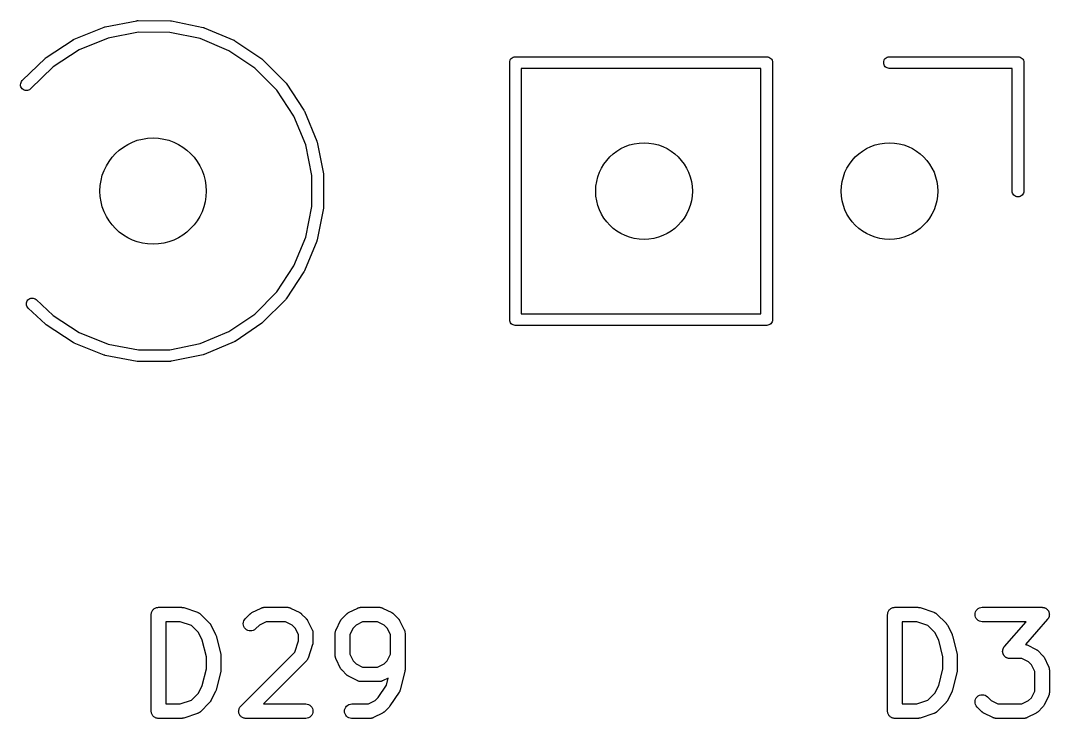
# Model space of a CAD drawing. Extents: x 47 to 146.1, y -90.2 to -39.3.
# Drawn here: x 95.15 to 105.8, y -77.85 to -70.63 of the extents above; entities that cross this region are included whole.
import ezdxf

# ---------------------------------------------------------------- set-up
doc = ezdxf.new("R2010")
doc.units = 0
doc.header["$MEASUREMENT"] = 0
doc.layers.add('BLACK', color=7, linetype='CONTINUOUS')

msp = doc.modelspace()

# ---------------------------------------------------------------- linework, layer by layer
at = {"layer": 'BLACK', "linetype": 'CONTINUOUS'}
for p, q in [((96.0202, -70.6908), (96.0254, -70.6893)), ((96.0254, -70.6893), (96.3535, -70.6267)), ((96.3535, -70.6267), (96.3543, -70.6265)), ((96.3543, -70.6265), (96.3597, -70.6261)), ((96.3597, -70.6261), (96.3652, -70.6256)), ((96.3652, -70.6256), (96.6992, -70.6279)), ((96.6992, -70.6279), (96.7, -70.6279)), ((96.7, -70.6279), (96.7054, -70.6286)), ((96.7054, -70.6286), (96.7108, -70.6291)), ((96.7108, -70.6291), (97.038, -70.6963)), ((95.7045, -70.8177), (96.0142, -70.6926)), ((96.0142, -70.6926), (96.0149, -70.6923)), ((96.0149, -70.6923), (96.0202, -70.6908)), ((96.3702, -70.7456), (96.0537, -70.806)), ((96.6925, -70.7479), (96.3702, -70.7456)), ((97.0081, -70.8126), (96.6925, -70.7479)), ((97.038, -70.6963), (97.0388, -70.6964)), ((97.0388, -70.6964), (97.044, -70.6981)), ((97.044, -70.6981), (97.0492, -70.6997)), ((97.0492, -70.6997), (97.3571, -70.8291)), ((95.4146, -71.0061), (95.6941, -70.8232)), ((95.6941, -70.8232), (95.6948, -70.8227)), ((95.6948, -70.8227), (95.6997, -70.8202)), ((95.6997, -70.8202), (95.7045, -70.8177)), ((96.0537, -70.806), (95.7549, -70.9268)), ((97.3052, -70.9375), (97.0081, -70.8126)), ((97.3571, -70.8291), (97.3579, -70.8295)), ((97.3579, -70.8295), (97.3627, -70.8321)), ((97.3627, -70.8321), (97.3674, -70.8347)), ((97.3674, -70.8347), (97.6444, -71.0215)), ((95.4104, -71.0095), (95.4146, -71.0061)), ((95.7549, -70.9268), (95.4853, -71.1033)), ((97.5724, -71.1177), (97.3052, -70.9375)), ((100.237, -71.0099), (100.247, -71.0043)), ((100.247, -71.0043), (100.258, -71.0009)), ((100.258, -71.0009), (100.267, -71)), ((100.267, -71), (100.27, -70.9997)), ((100.27, -70.9997), (100.273, -71)), ((100.273, -71), (102.867, -71)), ((102.867, -71), (102.87, -70.9997)), ((102.87, -70.9997), (102.873, -71)), ((102.873, -71), (102.873, -71)), ((102.873, -71), (102.882, -71.0009)), ((102.882, -71.0009), (102.893, -71.0043)), ((102.893, -71.0043), (102.903, -71.0099)), ((104.107, -71.0099), (104.117, -71.0043)), ((104.117, -71.0043), (104.128, -71.0009)), ((104.128, -71.0009), (104.137, -71)), ((104.137, -71), (105.467, -71)), ((105.467, -71), (105.47, -70.9997)), ((105.47, -70.9997), (105.473, -71)), ((105.473, -71), (105.473, -71)), ((105.473, -71), (105.482, -71.0009)), ((105.482, -71.0009), (105.493, -71.0043)), ((105.493, -71.0043), (105.503, -71.0099)), ((95.1669, -71.2471), (95.4055, -71.0134)), ((95.4853, -71.1033), (95.2508, -71.3329)), ((95.4055, -71.0134), (95.4061, -71.0128)), ((95.4061, -71.0128), (95.4104, -71.0095)), ((97.6444, -71.0215), (97.6451, -71.0219)), ((97.6451, -71.0219), (97.6492, -71.0254)), ((97.6492, -71.0254), (97.6534, -71.0289)), ((97.6534, -71.0289), (97.8888, -71.2659)), ((100.21, -71.06), (100.211, -71.0482)), ((100.21, -71.0629), (100.21, -71.06)), ((100.21, -73.717), (100.21, -71.0629)), ((100.211, -71.0482), (100.214, -71.0369)), ((100.214, -71.0369), (100.22, -71.0265)), ((100.22, -71.0265), (100.227, -71.0174)), ((100.227, -71.0174), (100.237, -71.0099)), ((102.903, -71.0099), (102.913, -71.0174)), ((102.913, -71.0174), (102.92, -71.0265)), ((102.92, -71.0265), (102.926, -71.0369)), ((102.926, -71.0369), (102.929, -71.0482)), ((102.929, -71.0482), (102.93, -71.06)), ((102.93, -71.06), (102.93, -71.0629)), ((102.93, -71.0629), (102.93, -73.7171)), ((104.08, -71.06), (104.081, -71.0482)), ((104.081, -71.0718), (104.08, -71.06)), ((104.081, -71.0482), (104.084, -71.0369)), ((104.084, -71.0831), (104.081, -71.0718)), ((104.084, -71.0369), (104.09, -71.0265)), ((104.09, -71.0935), (104.084, -71.0831)), ((104.09, -71.0265), (104.097, -71.0174)), ((104.097, -71.1026), (104.09, -71.0935)), ((104.097, -71.0174), (104.107, -71.0099)), ((104.107, -71.1101), (104.097, -71.1026)), ((104.117, -71.1157), (104.107, -71.1101)), ((104.128, -71.1191), (104.117, -71.1157)), ((105.503, -71.0099), (105.513, -71.0174)), ((105.513, -71.0174), (105.52, -71.0265)), ((105.52, -71.0265), (105.526, -71.0369)), ((105.526, -71.0369), (105.529, -71.0482)), ((105.529, -71.0482), (105.53, -71.06)), ((105.53, -71.06), (105.53, -71.0629)), ((105.53, -71.0629), (105.53, -72.3929)), ((97.7995, -71.3463), (97.5724, -71.1177)), ((100.33, -71.12), (100.33, -73.66)), ((102.81, -71.12), (100.33, -71.12)), ((102.81, -73.66), (102.81, -71.12)), ((104.137, -71.12), (104.128, -71.1191)), ((105.41, -71.12), (104.137, -71.12)), ((105.41, -72.3929), (105.41, -71.12)), ((95.1489, -71.2892), (95.1502, -71.2775)), ((95.1498, -71.3008), (95.1489, -71.2892)), ((95.1531, -71.3121), (95.1498, -71.3008)), ((95.1502, -71.2775), (95.1537, -71.2664)), ((95.1584, -71.3225), (95.1531, -71.3121)), ((95.1537, -71.2664), (95.1593, -71.2561)), ((95.1657, -71.3317), (95.1584, -71.3225)), ((95.1593, -71.2561), (95.1669, -71.2471)), ((97.8888, -71.2659), (97.8894, -71.2665)), ((97.8894, -71.2665), (97.8928, -71.2708)), ((97.8928, -71.2708), (97.8962, -71.275)), ((97.8962, -71.275), (98.081, -71.5532)), ((95.1746, -71.3393), (95.1657, -71.3317)), ((95.1848, -71.345), (95.1746, -71.3393)), ((95.196, -71.3486), (95.1848, -71.345)), ((95.2076, -71.35), (95.196, -71.3486)), ((95.2193, -71.3491), (95.2076, -71.35)), ((95.2305, -71.3459), (95.2193, -71.3491)), ((95.241, -71.3407), (95.2305, -71.3459)), ((95.2502, -71.3334), (95.241, -71.3407)), ((95.2508, -71.3329), (95.2502, -71.3334)), ((97.9778, -71.6147), (97.7995, -71.3463)), ((98.1007, -71.9126), (97.9778, -71.6147)), ((98.081, -71.5532), (98.0815, -71.5539)), ((98.0815, -71.5539), (98.084, -71.5587)), ((98.084, -71.5587), (98.0865, -71.5635)), ((98.0865, -71.5635), (98.2139, -71.8723)), ((98.1633, -72.2287), (98.1007, -71.9126)), ((98.2139, -71.8723), (98.2142, -71.8731)), ((98.2142, -71.8731), (98.2157, -71.8784)), ((98.2157, -71.8784), (98.2172, -71.8835)), ((98.2172, -71.8835), (98.2821, -72.2112)), ((98.1633, -72.551), (98.1633, -72.2287)), ((98.2821, -72.2112), (98.2823, -72.212)), ((98.2823, -72.212), (98.2828, -72.2174)), ((98.2828, -72.2174), (98.2833, -72.2228)), ((98.2833, -72.2228), (98.2833, -72.5569)), ((105.411, -72.4018), (105.41, -72.3929)), ((105.53, -72.3929), (105.529, -72.4018)), ((105.414, -72.4131), (105.411, -72.4018)), ((105.42, -72.4235), (105.414, -72.4131)), ((105.427, -72.4326), (105.42, -72.4235)), ((105.437, -72.4401), (105.427, -72.4326)), ((105.447, -72.4457), (105.437, -72.4401)), ((105.458, -72.4491), (105.447, -72.4457)), ((105.47, -72.4503), (105.458, -72.4491)), ((105.482, -72.4491), (105.47, -72.4503)), ((105.493, -72.4457), (105.482, -72.4491)), ((105.503, -72.4401), (105.493, -72.4457)), ((105.513, -72.4326), (105.503, -72.4401)), ((105.52, -72.4235), (105.513, -72.4326)), ((105.526, -72.4131), (105.52, -72.4235)), ((105.529, -72.4018), (105.526, -72.4131)), ((98.1007, -72.8671), (98.1633, -72.551)), ((98.2822, -72.5685), (98.2173, -72.8962)), ((98.2827, -72.5631), (98.2822, -72.5685)), ((98.2833, -72.5577), (98.2827, -72.5631)), ((98.2833, -72.5569), (98.2833, -72.5577)), ((97.978, -73.1651), (98.1007, -72.8671)), ((98.2139, -72.9074), (98.0867, -73.2162)), ((98.2155, -72.9022), (98.2139, -72.9074)), ((98.2172, -72.897), (98.2155, -72.9022)), ((98.2173, -72.8962), (98.2172, -72.897)), ((97.7997, -73.4335), (97.978, -73.1651)), ((98.0812, -73.2266), (97.8964, -73.5048)), ((98.0837, -73.2218), (98.0812, -73.2266)), ((98.0864, -73.217), (98.0837, -73.2218)), ((98.0867, -73.2162), (98.0864, -73.217)), ((97.5726, -73.6622), (97.7997, -73.4335)), ((95.2085, -73.5589), (95.2093, -73.5473)), ((95.2099, -73.5706), (95.2085, -73.5589)), ((95.2093, -73.5473), (95.2124, -73.536)), ((95.2124, -73.536), (95.2176, -73.5255)), ((95.2176, -73.5255), (95.2248, -73.5162)), ((95.2248, -73.5162), (95.2336, -73.5085)), ((95.2336, -73.5085), (95.2438, -73.5027)), ((95.2438, -73.5027), (95.2548, -73.4989)), ((95.2548, -73.4989), (95.2665, -73.4974)), ((95.2665, -73.4974), (95.2781, -73.4982)), ((95.2781, -73.4982), (95.2895, -73.5012)), ((95.2895, -73.5012), (95.3, -73.5063)), ((95.3, -73.5063), (95.3093, -73.5134)), ((95.3093, -73.5134), (95.4848, -73.6765)), ((97.889, -73.5139), (97.6536, -73.7509)), ((97.8924, -73.5096), (97.889, -73.5139)), ((97.8959, -73.5055), (97.8924, -73.5096)), ((97.8964, -73.5048), (97.8959, -73.5055)), ((95.2136, -73.5817), (95.2099, -73.5706)), ((95.2194, -73.5919), (95.2136, -73.5817)), ((95.227, -73.6007), (95.2194, -73.5919)), ((95.2276, -73.6013), (95.227, -73.6007)), ((95.4069, -73.7679), (95.2276, -73.6013)), ((97.3055, -73.8424), (97.5726, -73.6622)), ((100.33, -73.66), (102.81, -73.66)), ((95.4106, -73.7707), (95.4069, -73.7679)), ((95.4142, -73.7736), (95.4106, -73.7707)), ((95.4149, -73.7741), (95.4142, -73.7736)), ((95.6944, -73.957), (95.4149, -73.7741)), ((95.4848, -73.6765), (95.7551, -73.8533)), ((97.6446, -73.7584), (97.3677, -73.9452)), ((97.6488, -73.7549), (97.6446, -73.7584)), ((97.653, -73.7515), (97.6488, -73.7549)), ((97.6536, -73.7509), (97.653, -73.7515)), ((100.21, -73.72), (100.21, -73.717)), ((100.211, -73.7318), (100.21, -73.72)), ((100.214, -73.7431), (100.211, -73.7318)), ((100.22, -73.7535), (100.214, -73.7431)), ((100.227, -73.7626), (100.22, -73.7535)), ((100.237, -73.7701), (100.227, -73.7626)), ((100.247, -73.7757), (100.237, -73.7701)), ((100.258, -73.7791), (100.247, -73.7757)), ((102.893, -73.7757), (102.882, -73.7791)), ((102.903, -73.7701), (102.893, -73.7757)), ((102.913, -73.7626), (102.903, -73.7701)), ((102.92, -73.7535), (102.913, -73.7626)), ((102.926, -73.7431), (102.92, -73.7535)), ((102.929, -73.7318), (102.926, -73.7431)), ((102.93, -73.7229), (102.929, -73.7318)), ((102.93, -73.7171), (102.93, -73.72)), ((102.93, -73.72), (102.93, -73.7229)), ((95.7551, -73.8533), (96.0539, -73.974)), ((97.0084, -73.9673), (97.3055, -73.8424)), ((100.267, -73.78), (100.258, -73.7791)), ((100.27, -73.7803), (100.267, -73.78)), ((100.267, -73.78), (100.267, -73.78)), ((100.273, -73.78), (100.27, -73.7803)), ((102.867, -73.78), (100.273, -73.78)), ((102.87, -73.7803), (102.867, -73.78)), ((102.882, -73.7791), (102.87, -73.7803)), ((95.6992, -73.9595), (95.6944, -73.957)), ((95.704, -73.9621), (95.6992, -73.9595)), ((95.7047, -73.9624), (95.704, -73.9621)), ((96.0144, -74.0875), (95.7047, -73.9624)), ((96.0539, -73.974), (96.3705, -74.0344)), ((96.6927, -74.0321), (97.0084, -73.9673)), ((97.3574, -73.9507), (97.0495, -74.0802)), ((97.3622, -73.9482), (97.3574, -73.9507)), ((97.367, -73.9456), (97.3622, -73.9482)), ((97.3677, -73.9452), (97.367, -73.9456)), ((96.0197, -74.089), (96.0144, -74.0875)), ((96.0249, -74.0907), (96.0197, -74.089)), ((96.0257, -74.0908), (96.0249, -74.0907)), ((96.3538, -74.1534), (96.0257, -74.0908)), ((96.3705, -74.0344), (96.6927, -74.0321)), ((97.0383, -74.0837), (96.7111, -74.1509)), ((97.0435, -74.0821), (97.0383, -74.0837)), ((97.0487, -74.0805), (97.0435, -74.0821)), ((97.0495, -74.0802), (97.0487, -74.0805)), ((96.3592, -74.1539), (96.3538, -74.1534)), ((96.3646, -74.1544), (96.3592, -74.1539)), ((96.3655, -74.1544), (96.3646, -74.1544)), ((96.6995, -74.1521), (96.3655, -74.1544)), ((96.7049, -74.1515), (96.6995, -74.1521)), ((96.7103, -74.151), (96.7049, -74.1515)), ((96.7111, -74.1509), (96.7103, -74.151)), ((96.5015, -76.7643), (96.5022, -76.7573)), ((96.5022, -76.7573), (96.5023, -76.757)), ((96.5023, -76.757), (96.5024, -76.7568)), ((96.5024, -76.7568), (96.5045, -76.7501)), ((96.5045, -76.7501), (96.5066, -76.7433)), ((96.5066, -76.7433), (96.5067, -76.7431)), ((96.5067, -76.7431), (96.5068, -76.7428)), ((96.5068, -76.7428), (96.5102, -76.7366)), ((96.5102, -76.7366), (96.5135, -76.7304)), ((96.5135, -76.7304), (96.5137, -76.7302)), ((96.5137, -76.7302), (96.5138, -76.73)), ((96.5138, -76.73), (96.5184, -76.7246)), ((96.5184, -76.7246), (96.5229, -76.7192)), ((96.5229, -76.7192), (96.5231, -76.719)), ((96.5231, -76.719), (96.5232, -76.7188)), ((96.5232, -76.7188), (96.5287, -76.7144)), ((96.5287, -76.7144), (96.5342, -76.7099)), ((96.5342, -76.7099), (96.5344, -76.7098)), ((96.5344, -76.7098), (96.5346, -76.7096)), ((96.5346, -76.7096), (96.5409, -76.7064)), ((96.5409, -76.7064), (96.5471, -76.703)), ((96.5471, -76.703), (96.5474, -76.703)), ((96.5474, -76.703), (96.5476, -76.7028)), ((96.5476, -76.7028), (96.5544, -76.7008)), ((96.5544, -76.7008), (96.5611, -76.6988)), ((96.5611, -76.6988), (96.5614, -76.6988)), ((96.5614, -76.6988), (96.5617, -76.6987)), ((96.5617, -76.6987), (96.5687, -76.6981)), ((96.5687, -76.6981), (96.5757, -76.6974)), ((96.5757, -76.6974), (96.8138, -76.6974)), ((96.8138, -76.6974), (96.8149, -76.6974)), ((96.8149, -76.6974), (96.819, -76.6979)), ((96.819, -76.6979), (96.8233, -76.698)), ((96.8233, -76.698), (96.8263, -76.6987)), ((96.8263, -76.6987), (96.8294, -76.699)), ((96.8294, -76.699), (96.8334, -76.7003)), ((96.8334, -76.7003), (96.8375, -76.7012)), ((96.8375, -76.7012), (96.9804, -76.7488)), ((96.9804, -76.7488), (96.9814, -76.7492)), ((96.9814, -76.7492), (96.9834, -76.7501)), ((96.9834, -76.7501), (96.9855, -76.7508)), ((96.9855, -76.7508), (96.99, -76.7532)), ((96.99, -76.7532), (96.9947, -76.7553)), ((96.9947, -76.7553), (96.9964, -76.7566)), ((96.9964, -76.7566), (96.9984, -76.7577)), ((96.9984, -76.7577), (97.0024, -76.7609)), ((97.5324, -76.759), (97.5349, -76.7571)), ((97.5349, -76.7571), (97.5386, -76.7552)), ((97.5386, -76.7552), (97.5422, -76.7529)), ((97.5422, -76.7529), (97.6374, -76.7053)), ((97.6374, -76.7053), (97.6384, -76.7048)), ((97.6384, -76.7048), (97.6404, -76.7041)), ((97.6404, -76.7041), (97.6424, -76.703)), ((97.6424, -76.703), (97.6473, -76.7016)), ((97.6473, -76.7016), (97.6521, -76.6998)), ((97.6521, -76.6998), (97.6543, -76.6994)), ((97.6543, -76.6994), (97.6564, -76.6988)), ((97.6564, -76.6988), (97.6615, -76.6983)), ((97.6615, -76.6983), (97.6666, -76.6975)), ((97.6666, -76.6975), (97.6688, -76.6976)), ((97.6688, -76.6976), (97.671, -76.6974)), ((97.671, -76.6974), (97.909, -76.6974)), ((97.909, -76.6974), (97.9101, -76.6974)), ((97.9101, -76.6974), (97.9123, -76.6976)), ((97.9123, -76.6976), (97.9145, -76.6976)), ((97.9145, -76.6976), (97.9196, -76.6984)), ((97.9196, -76.6984), (97.9246, -76.699)), ((97.9246, -76.699), (97.9267, -76.6997)), ((97.9267, -76.6997), (97.9289, -76.7001)), ((97.9289, -76.7001), (97.9337, -76.7019)), ((97.9337, -76.7019), (97.9386, -76.7034)), ((97.9386, -76.7034), (97.9405, -76.7045)), ((97.9405, -76.7045), (97.9426, -76.7053)), ((97.9426, -76.7053), (98.0378, -76.7529)), ((98.0378, -76.7529), (98.0388, -76.7534)), ((98.0388, -76.7534), (98.0423, -76.7557)), ((98.0423, -76.7557), (98.046, -76.7577)), ((98.046, -76.7577), (98.0484, -76.7597)), ((98.5324, -76.759), (98.5349, -76.7571)), ((98.5349, -76.7571), (98.5386, -76.7552)), ((98.5386, -76.7552), (98.5422, -76.7529)), ((98.5422, -76.7529), (98.6374, -76.7053)), ((98.6374, -76.7053), (98.6384, -76.7048)), ((98.6384, -76.7048), (98.6404, -76.7041)), ((98.6404, -76.7041), (98.6424, -76.703)), ((98.6424, -76.703), (98.6473, -76.7016)), ((98.6473, -76.7016), (98.6521, -76.6998)), ((98.6521, -76.6998), (98.6543, -76.6994)), ((98.6543, -76.6994), (98.6564, -76.6988)), ((98.6564, -76.6988), (98.6615, -76.6983)), ((98.6615, -76.6983), (98.6666, -76.6975)), ((98.6666, -76.6975), (98.6688, -76.6976)), ((98.6688, -76.6976), (98.671, -76.6974)), ((98.671, -76.6974), (98.8614, -76.6974)), ((98.8614, -76.6974), (98.8625, -76.6974)), ((98.8625, -76.6974), (98.8647, -76.6976)), ((98.8647, -76.6976), (98.8669, -76.6976)), ((98.8669, -76.6976), (98.8719, -76.6984)), ((98.8719, -76.6984), (98.877, -76.699)), ((98.877, -76.699), (98.8791, -76.6997)), ((98.8791, -76.6997), (98.8813, -76.7001)), ((98.8813, -76.7001), (98.8861, -76.7019)), ((98.8861, -76.7019), (98.891, -76.7034)), ((98.891, -76.7034), (98.8929, -76.7045)), ((98.8929, -76.7045), (98.895, -76.7053)), ((98.895, -76.7053), (98.9902, -76.7529)), ((98.9902, -76.7529), (98.9911, -76.7534)), ((98.9911, -76.7534), (98.9947, -76.7557)), ((98.9947, -76.7557), (98.9984, -76.7577)), ((98.9984, -76.7577), (99.0008, -76.7597)), ((104.122, -76.7568), (104.124, -76.7501)), ((104.122, -76.757), (104.122, -76.7568)), ((104.122, -76.7573), (104.122, -76.757)), ((104.122, -76.7643), (104.122, -76.7573)), ((104.124, -76.7501), (104.127, -76.7433)), ((104.127, -76.7428), (104.13, -76.7366)), ((104.127, -76.7431), (104.127, -76.7428)), ((104.127, -76.7433), (104.127, -76.7431)), ((104.13, -76.7366), (104.134, -76.7304)), ((104.134, -76.73), (104.138, -76.7246)), ((104.134, -76.7302), (104.134, -76.73)), ((104.134, -76.7304), (104.134, -76.7302)), ((104.138, -76.7246), (104.143, -76.7192)), ((104.143, -76.7188), (104.149, -76.7144)), ((104.143, -76.719), (104.143, -76.7188)), ((104.143, -76.7192), (104.143, -76.719)), ((104.149, -76.7144), (104.154, -76.7099)), ((104.154, -76.7098), (104.155, -76.7096)), ((104.154, -76.7099), (104.154, -76.7098)), ((104.155, -76.7096), (104.161, -76.7064)), ((104.161, -76.7064), (104.167, -76.703)), ((104.167, -76.703), (104.168, -76.7028)), ((104.167, -76.703), (104.167, -76.703)), ((104.168, -76.7028), (104.174, -76.7008)), ((104.174, -76.7008), (104.181, -76.6988)), ((104.181, -76.6988), (104.182, -76.6987)), ((104.181, -76.6988), (104.181, -76.6988)), ((104.182, -76.6987), (104.189, -76.6981)), ((104.189, -76.6981), (104.196, -76.6974)), ((104.196, -76.6974), (104.434, -76.6974)), ((104.434, -76.6974), (104.435, -76.6974)), ((104.435, -76.6974), (104.439, -76.6979)), ((104.439, -76.6979), (104.443, -76.698)), ((104.443, -76.698), (104.446, -76.6987)), ((104.446, -76.6987), (104.449, -76.699)), ((104.449, -76.699), (104.453, -76.7003)), ((104.453, -76.7003), (104.458, -76.7012)), ((104.458, -76.7012), (104.6, -76.7488)), ((104.6, -76.7488), (104.601, -76.7492)), ((104.601, -76.7492), (104.603, -76.7501)), ((104.603, -76.7501), (104.605, -76.7508)), ((104.605, -76.7508), (104.61, -76.7532)), ((104.61, -76.7532), (104.615, -76.7553)), ((104.615, -76.7553), (104.616, -76.7566)), ((104.616, -76.7566), (104.618, -76.7577)), ((104.618, -76.7577), (104.622, -76.7609)), ((105.025, -76.7719), (105.027, -76.7573)), ((105.027, -76.7573), (105.031, -76.7433)), ((105.031, -76.7433), (105.038, -76.7304)), ((105.038, -76.7304), (105.048, -76.7192)), ((105.048, -76.7192), (105.059, -76.7099)), ((105.059, -76.7099), (105.072, -76.703)), ((105.072, -76.703), (105.086, -76.6988)), ((105.086, -76.6988), (105.1, -76.6974)), ((105.1, -76.6974), (105.72, -76.6974)), ((105.72, -76.6974), (105.721, -76.6974)), ((105.721, -76.6974), (105.725, -76.6979)), ((105.725, -76.6979), (105.73, -76.6981)), ((105.73, -76.6981), (105.733, -76.6987)), ((105.733, -76.6987), (105.735, -76.699)), ((105.735, -76.699), (105.74, -76.7004)), ((105.74, -76.7004), (105.744, -76.7015)), ((105.744, -76.7015), (105.747, -76.7026)), ((105.747, -76.7026), (105.749, -76.7034)), ((105.749, -76.7034), (105.753, -76.7057)), ((105.753, -76.7057), (105.757, -76.7077)), ((105.757, -76.7077), (105.76, -76.7092)), ((105.76, -76.7092), (105.762, -76.7105)), ((105.762, -76.7105), (105.765, -76.7135)), ((105.765, -76.7135), (105.769, -76.7163)), ((105.769, -76.7163), (105.771, -76.7182)), ((105.771, -76.7182), (105.773, -76.7199)), ((105.773, -76.7199), (105.776, -76.7236)), ((105.776, -76.7236), (105.779, -76.727)), ((105.779, -76.727), (105.781, -76.7293)), ((105.781, -76.7293), (105.782, -76.7313)), ((105.782, -76.7313), (105.784, -76.7355)), ((105.784, -76.7355), (105.787, -76.7395)), ((105.787, -76.7395), (105.788, -76.742)), ((105.788, -76.742), (105.789, -76.7443)), ((105.789, -76.7443), (105.79, -76.7488)), ((105.79, -76.7488), (105.792, -76.7532)), ((105.792, -76.7532), (105.792, -76.7558)), ((105.792, -76.7558), (105.793, -76.7583)), ((105.793, -76.7583), (105.794, -76.763)), ((96.5007, -76.7713), (96.5015, -76.7643)), ((96.5007, -76.7718), (96.5007, -76.7713)), ((96.5007, -76.7719), (96.5007, -76.7718)), ((96.5007, -76.7724), (96.5007, -76.7719)), ((96.5007, -76.7719), (96.5007, -76.7719)), ((96.5007, -77.7724), (96.5007, -76.7724)), ((96.6507, -76.8474), (96.6507, -77.6974)), ((96.8016, -76.8474), (96.6507, -76.8474)), ((96.9162, -76.8856), (96.8016, -76.8474)), ((97.0024, -76.7609), (97.0065, -76.7639)), ((97.0065, -76.7639), (97.008, -76.7656)), ((97.008, -76.7656), (97.0097, -76.767)), ((97.0097, -76.767), (97.1049, -76.8622)), ((97.1049, -76.8622), (97.1057, -76.8629)), ((97.1057, -76.8629), (97.1083, -76.8662)), ((97.4531, -76.8674), (97.4546, -76.8528)), ((97.4546, -76.8528), (97.4589, -76.8388)), ((97.4589, -76.8388), (97.4658, -76.8259)), ((97.4658, -76.8259), (97.4751, -76.8146)), ((97.4751, -76.8146), (97.5227, -76.767)), ((97.5227, -76.767), (97.5234, -76.7662)), ((97.5234, -76.7662), (97.5267, -76.7636)), ((97.5267, -76.7636), (97.5298, -76.7607)), ((97.5298, -76.7607), (97.5324, -76.759)), ((97.6887, -76.8474), (97.6201, -76.8816)), ((97.8913, -76.8474), (97.6887, -76.8474)), ((97.9599, -76.8816), (97.8913, -76.8474)), ((98.0484, -76.7597), (98.051, -76.7614)), ((98.051, -76.7614), (98.0541, -76.7643)), ((98.0541, -76.7643), (98.0573, -76.767)), ((98.0573, -76.767), (98.1049, -76.8146)), ((98.1049, -76.8146), (98.1057, -76.8153)), ((98.1057, -76.8153), (98.1083, -76.8186)), ((98.1083, -76.8186), (98.1112, -76.8217)), ((98.1112, -76.8217), (98.1129, -76.8243)), ((98.1129, -76.8243), (98.1148, -76.8268)), ((98.1148, -76.8268), (98.1167, -76.8305)), ((98.1167, -76.8305), (98.119, -76.8341)), ((98.119, -76.8341), (98.1666, -76.9293)), ((98.4134, -76.9293), (98.461, -76.8341)), ((98.461, -76.8341), (98.4615, -76.8331)), ((98.4615, -76.8331), (98.4638, -76.8296)), ((98.4638, -76.8296), (98.4658, -76.8259)), ((98.4658, -76.8259), (98.4678, -76.8235)), ((98.4678, -76.8235), (98.4695, -76.8209)), ((98.4695, -76.8209), (98.4724, -76.8178)), ((98.4724, -76.8178), (98.4751, -76.8146)), ((98.4751, -76.8146), (98.5227, -76.767)), ((98.5227, -76.767), (98.5234, -76.7662)), ((98.5234, -76.7662), (98.5267, -76.7636)), ((98.5267, -76.7636), (98.5298, -76.7607)), ((98.5298, -76.7607), (98.5324, -76.759)), ((98.6887, -76.8474), (98.6201, -76.8816)), ((98.8437, -76.8474), (98.6887, -76.8474)), ((98.9122, -76.8816), (98.8437, -76.8474)), ((99.0008, -76.7597), (99.0034, -76.7614)), ((99.0034, -76.7614), (99.0064, -76.7643)), ((99.0064, -76.7643), (99.0097, -76.767)), ((99.0097, -76.767), (99.0573, -76.8146)), ((99.0573, -76.8146), (99.0581, -76.8153)), ((99.0581, -76.8153), (99.0607, -76.8186)), ((99.0607, -76.8186), (99.0636, -76.8217)), ((99.0636, -76.8217), (99.0652, -76.8243)), ((99.0652, -76.8243), (99.0672, -76.8268)), ((99.0672, -76.8268), (99.0691, -76.8305)), ((99.0691, -76.8305), (99.0714, -76.8341)), ((99.0714, -76.8341), (99.119, -76.9293)), ((104.121, -76.7713), (104.122, -76.7643)), ((104.121, -76.7718), (104.121, -76.7713)), ((104.121, -76.7719), (104.121, -76.7718)), ((104.121, -76.7724), (104.121, -76.7719)), ((104.121, -76.7719), (104.121, -76.7719)), ((104.121, -77.7724), (104.121, -76.7724)), ((104.271, -76.8474), (104.271, -77.6974)), ((104.422, -76.8474), (104.271, -76.8474)), ((104.536, -76.8856), (104.422, -76.8474)), ((104.622, -76.7609), (104.626, -76.7639)), ((104.626, -76.7639), (104.628, -76.7656)), ((104.628, -76.7656), (104.63, -76.767)), ((104.63, -76.767), (104.725, -76.8622)), ((104.725, -76.8622), (104.726, -76.8629)), ((104.726, -76.8629), (104.728, -76.8662)), ((105.027, -76.7864), (105.025, -76.7719)), ((105.031, -76.8005), (105.027, -76.7864)), ((105.038, -76.8134), (105.031, -76.8005)), ((105.047, -76.8249), (105.038, -76.8134)), ((105.058, -76.8343), (105.047, -76.8249)), ((105.071, -76.8413), (105.058, -76.8343)), ((105.085, -76.8457), (105.071, -76.8413)), ((105.099, -76.8474), (105.085, -76.8457)), ((105.1, -76.8474), (105.099, -76.8474)), ((105.554, -76.8474), (105.1, -76.8474)), ((105.33, -77.1039), (105.554, -76.8474)), ((105.776, -76.8218), (105.549, -77.0811)), ((105.779, -76.8179), (105.776, -76.8218)), ((105.782, -76.8143), (105.779, -76.8179)), ((105.783, -76.812), (105.782, -76.8143)), ((105.784, -76.8099), (105.783, -76.812)), ((105.786, -76.8056), (105.784, -76.8099)), ((105.789, -76.8014), (105.786, -76.8056)), ((105.791, -76.7965), (105.789, -76.7989)), ((105.789, -76.7989), (105.789, -76.8014)), ((105.792, -76.7919), (105.791, -76.7965)), ((105.793, -76.7875), (105.792, -76.7919)), ((105.794, -76.7823), (105.793, -76.7848)), ((105.793, -76.7848), (105.793, -76.7875)), ((105.794, -76.763), (105.794, -76.7677)), ((105.794, -76.7677), (105.794, -76.7703)), ((105.794, -76.7703), (105.795, -76.7729)), ((105.795, -76.7729), (105.794, -76.7776)), ((105.794, -76.7776), (105.794, -76.7823)), ((96.9903, -76.9597), (96.9162, -76.8856)), ((97.0288, -77.0367), (96.9903, -76.9597)), ((97.1083, -76.8662), (97.1112, -76.8693)), ((97.1112, -76.8693), (97.1129, -76.872)), ((97.1129, -76.872), (97.1148, -76.8744)), ((97.1148, -76.8744), (97.1167, -76.8781)), ((97.1167, -76.8781), (97.119, -76.8817)), ((97.119, -76.8817), (97.1666, -76.9769)), ((97.4545, -76.8819), (97.4531, -76.8674)), ((97.4587, -76.896), (97.4545, -76.8819)), ((97.4655, -76.9089), (97.4587, -76.896)), ((97.4747, -76.9203), (97.4655, -76.9089)), ((97.4859, -76.9297), (97.4747, -76.9203)), ((97.4988, -76.9367), (97.4859, -76.9297)), ((97.5128, -76.941), (97.4988, -76.9367)), ((97.5273, -76.9426), (97.5128, -76.941)), ((97.5419, -76.9413), (97.5273, -76.9426)), ((97.5559, -76.9373), (97.5419, -76.9413)), ((97.5689, -76.9305), (97.5559, -76.9373)), ((97.5804, -76.9214), (97.5689, -76.9305)), ((97.5811, -76.9207), (97.5804, -76.9214)), ((97.6201, -76.8816), (97.5811, -76.9207)), ((97.9903, -76.912), (97.9599, -76.8816)), ((98.0245, -76.9806), (97.9903, -76.912)), ((98.1666, -76.9293), (98.1671, -76.9303)), ((98.1671, -76.9303), (98.1678, -76.9323)), ((98.1678, -76.9323), (98.1689, -76.9343)), ((98.1689, -76.9343), (98.1703, -76.9392)), ((98.1703, -76.9392), (98.1721, -76.944)), ((98.1721, -76.944), (98.1725, -76.9462)), ((98.1725, -76.9462), (98.1731, -76.9483)), ((98.1731, -76.9483), (98.1736, -76.9534)), ((98.1736, -76.9534), (98.1744, -76.9585)), ((98.1744, -76.9585), (98.1743, -76.9607)), ((98.1743, -76.9607), (98.1745, -76.9629)), ((98.1745, -76.9629), (98.1745, -77.0581)), ((98.4055, -76.9618), (98.4057, -76.9596)), ((98.4055, -76.9629), (98.4055, -76.9618)), ((98.4055, -77.201), (98.4055, -76.9629)), ((98.4057, -76.9574), (98.4065, -76.9524)), ((98.4057, -76.9596), (98.4057, -76.9574)), ((98.4065, -76.9524), (98.4071, -76.9473)), ((98.4071, -76.9473), (98.4078, -76.9452)), ((98.4078, -76.9452), (98.4082, -76.943)), ((98.4082, -76.943), (98.41, -76.9382)), ((98.41, -76.9382), (98.4115, -76.9333)), ((98.4115, -76.9333), (98.4126, -76.9314)), ((98.4126, -76.9314), (98.4134, -76.9293)), ((98.5897, -76.912), (98.5555, -76.9806)), ((98.6201, -76.8816), (98.5897, -76.912)), ((98.9426, -76.912), (98.9122, -76.8816)), ((98.9769, -76.9806), (98.9426, -76.912)), ((99.119, -76.9293), (99.1194, -76.9303)), ((99.1194, -76.9303), (99.1202, -76.9323)), ((99.1202, -76.9323), (99.1212, -76.9343)), ((99.1212, -76.9343), (99.1227, -76.9392)), ((99.1227, -76.9392), (99.1245, -76.944)), ((99.1245, -76.944), (99.1248, -76.9462)), ((99.1248, -76.9462), (99.1255, -76.9483)), ((99.1255, -76.9483), (99.126, -76.9534)), ((99.126, -76.9534), (99.1268, -76.9585)), ((99.1268, -76.9585), (99.1267, -76.9607)), ((99.1267, -76.9607), (99.1269, -76.9629)), ((99.1269, -76.9629), (99.1269, -77.3438)), ((104.61, -76.9597), (104.536, -76.8856)), ((104.649, -77.0367), (104.61, -76.9597)), ((104.728, -76.8662), (104.731, -76.8693)), ((104.731, -76.8693), (104.733, -76.872)), ((104.733, -76.872), (104.735, -76.8744)), ((104.735, -76.8744), (104.737, -76.8781)), ((104.737, -76.8781), (104.739, -76.8817)), ((104.739, -76.8817), (104.787, -76.9769)), ((97.0721, -77.2102), (97.0288, -77.0367)), ((97.1666, -76.9769), (97.1671, -76.9779)), ((97.1671, -76.9779), (97.1672, -76.9782)), ((97.1672, -76.9782), (97.1674, -76.9785)), ((97.1674, -76.9785), (97.1697, -76.9851)), ((97.1697, -76.9851), (97.1721, -76.9916)), ((97.1721, -76.9916), (97.1722, -76.992)), ((97.1722, -76.992), (97.1723, -76.9923)), ((97.1723, -76.9923), (97.2199, -77.1828)), ((97.9864, -77.1604), (98.0245, -77.0459)), ((98.0245, -77.0459), (98.0245, -76.9806)), ((98.1716, -77.0777), (98.1707, -77.0818)), ((98.1729, -77.0737), (98.1716, -77.0777)), ((98.1732, -77.0706), (98.1729, -77.0737)), ((98.1739, -77.0675), (98.1732, -77.0706)), ((98.174, -77.0633), (98.1739, -77.0675)), ((98.1745, -77.0591), (98.174, -77.0633)), ((98.1745, -77.0581), (98.1745, -77.0591)), ((98.5555, -76.9806), (98.5555, -77.1832)), ((98.9769, -77.1832), (98.9769, -76.9806)), ((104.692, -77.2102), (104.649, -77.0367)), ((104.787, -76.9769), (104.787, -76.9779)), ((104.787, -76.9779), (104.787, -76.9782)), ((104.787, -76.9782), (104.787, -76.9785)), ((104.787, -76.9785), (104.79, -76.9851)), ((104.79, -76.9851), (104.792, -76.9916)), ((104.792, -76.9916), (104.792, -76.992)), ((104.792, -76.992), (104.792, -76.9923)), ((104.792, -76.9923), (104.84, -77.1828)), ((97.2199, -77.1828), (97.2201, -77.1838)), ((97.2201, -77.1838), (97.2203, -77.1851)), ((97.4274, -77.7193), (97.9864, -77.1604)), ((98.1707, -77.0818), (98.1231, -77.2247)), ((98.5555, -77.1832), (98.5897, -77.2518)), ((98.9426, -77.2518), (98.9769, -77.1832)), ((104.84, -77.1828), (104.84, -77.1838)), ((104.84, -77.1838), (104.84, -77.1851)), ((105.311, -77.1528), (105.312, -77.1481)), ((105.311, -77.1554), (105.311, -77.1528)), ((105.311, -77.1581), (105.311, -77.1554)), ((105.312, -77.1627), (105.311, -77.1581)), ((105.312, -77.1409), (105.313, -77.1383)), ((105.312, -77.1434), (105.312, -77.1409)), ((105.312, -77.1481), (105.312, -77.1434)), ((105.313, -77.1674), (105.312, -77.1627)), ((105.313, -77.1383), (105.314, -77.1338)), ((105.313, -77.1699), (105.313, -77.1674)), ((105.314, -77.1725), (105.313, -77.1699)), ((105.314, -77.1338), (105.315, -77.1292)), ((105.315, -77.1769), (105.314, -77.1725)), ((105.315, -77.1292), (105.316, -77.1268)), ((105.317, -77.1814), (105.315, -77.1769)), ((105.316, -77.1268), (105.317, -77.1243)), ((105.317, -77.1243), (105.319, -77.1201)), ((105.318, -77.1838), (105.317, -77.1814)), ((105.319, -77.1862), (105.318, -77.1838)), ((105.319, -77.1201), (105.321, -77.1158)), ((105.321, -77.1158), (105.323, -77.1137)), ((105.323, -77.1137), (105.324, -77.1114)), ((105.324, -77.1114), (105.327, -77.1078)), ((105.327, -77.1078), (105.33, -77.1039)), ((105.549, -77.0811), (105.554, -77.0828)), ((105.554, -77.0828), (105.559, -77.0844)), ((105.559, -77.0844), (105.561, -77.0855)), ((105.561, -77.0855), (105.563, -77.0863)), ((105.563, -77.0863), (105.658, -77.1339)), ((105.658, -77.1339), (105.659, -77.1343)), ((105.659, -77.1343), (105.662, -77.1366)), ((105.662, -77.1366), (105.666, -77.1386)), ((105.666, -77.1386), (105.668, -77.1406)), ((105.668, -77.1406), (105.671, -77.1423)), ((105.671, -77.1423), (105.674, -77.1452)), ((105.674, -77.1452), (105.677, -77.1479)), ((105.677, -77.1479), (105.725, -77.1955)), ((97.0721, -77.3346), (97.0721, -77.2102)), ((97.2203, -77.1851), (97.2207, -77.1864)), ((97.2207, -77.1864), (97.2213, -77.1924)), ((97.2213, -77.1924), (97.2221, -77.1983)), ((97.2221, -77.1983), (97.222, -77.1996)), ((97.222, -77.1996), (97.2221, -77.201)), ((97.2221, -77.201), (97.2221, -77.3438)), ((98.1049, -77.254), (97.6615, -77.6974)), ((98.1063, -77.2523), (98.1049, -77.254)), ((98.108, -77.2508), (98.1063, -77.2523)), ((98.111, -77.2466), (98.108, -77.2508)), ((98.1142, -77.2427), (98.111, -77.2466)), ((98.1153, -77.2407), (98.1142, -77.2427)), ((98.1166, -77.2389), (98.1153, -77.2407)), ((98.1187, -77.2343), (98.1166, -77.2389)), ((98.1211, -77.2298), (98.1187, -77.2343)), ((98.1218, -77.2277), (98.1211, -77.2298)), ((98.1227, -77.2257), (98.1218, -77.2277)), ((98.1231, -77.2247), (98.1227, -77.2257)), ((98.4057, -77.2031), (98.4055, -77.201)), ((98.4056, -77.2054), (98.4057, -77.2031)), ((98.4064, -77.2104), (98.4056, -77.2054)), ((98.4069, -77.2155), (98.4064, -77.2104)), ((98.4075, -77.2176), (98.4069, -77.2155)), ((98.4079, -77.2198), (98.4075, -77.2176)), ((98.4097, -77.2246), (98.4079, -77.2198)), ((98.4111, -77.2295), (98.4097, -77.2246)), ((98.4122, -77.2315), (98.4111, -77.2295)), ((98.4129, -77.2336), (98.4122, -77.2315)), ((98.4134, -77.2345), (98.4129, -77.2336)), ((98.461, -77.3297), (98.4134, -77.2345)), ((98.5897, -77.2518), (98.6201, -77.2822)), ((98.6201, -77.2822), (98.6887, -77.3164)), ((98.8437, -77.3164), (98.9122, -77.2822)), ((98.9122, -77.2822), (98.9426, -77.2518)), ((104.692, -77.3346), (104.692, -77.2102)), ((104.84, -77.1851), (104.841, -77.1864)), ((104.841, -77.1864), (104.841, -77.1924)), ((104.841, -77.1924), (104.842, -77.1983)), ((104.842, -77.1983), (104.842, -77.1996)), ((104.842, -77.1996), (104.842, -77.201)), ((104.842, -77.201), (104.842, -77.3438)), ((105.321, -77.1902), (105.319, -77.1862)), ((105.323, -77.1944), (105.321, -77.1902)), ((105.325, -77.1964), (105.323, -77.1944)), ((105.326, -77.1987), (105.325, -77.1964)), ((105.33, -77.2021), (105.326, -77.1987)), ((105.333, -77.2058), (105.33, -77.2021)), ((105.335, -77.2075), (105.333, -77.2058)), ((105.336, -77.2094), (105.335, -77.2075)), ((105.34, -77.2122), (105.336, -77.2094)), ((105.344, -77.2152), (105.34, -77.2122)), ((105.346, -77.2165), (105.344, -77.2152)), ((105.348, -77.218), (105.346, -77.2165)), ((105.353, -77.22), (105.348, -77.218)), ((105.357, -77.2223), (105.353, -77.22)), ((105.359, -77.2231), (105.357, -77.2223)), ((105.362, -77.2242), (105.359, -77.2231)), ((105.366, -77.2253), (105.362, -77.2242)), ((105.371, -77.2267), (105.366, -77.2253)), ((105.373, -77.227), (105.371, -77.2267)), ((105.376, -77.2276), (105.373, -77.227)), ((105.38, -77.2278), (105.376, -77.2276)), ((105.385, -77.2283), (105.38, -77.2278)), ((105.386, -77.2283), (105.385, -77.2283)), ((105.511, -77.2283), (105.386, -77.2283)), ((105.58, -77.2626), (105.511, -77.2283)), ((105.61, -77.293), (105.58, -77.2626)), ((105.725, -77.1955), (105.726, -77.1963)), ((105.726, -77.1963), (105.728, -77.1996)), ((105.728, -77.1996), (105.731, -77.2026)), ((105.731, -77.2026), (105.733, -77.2053)), ((105.733, -77.2053), (105.735, -77.2077)), ((105.735, -77.2077), (105.737, -77.2115)), ((105.737, -77.2115), (105.739, -77.215)), ((105.739, -77.215), (105.787, -77.3103)), ((97.0288, -77.5081), (97.0721, -77.3346)), ((97.2199, -77.362), (97.1723, -77.5525)), ((97.2201, -77.3607), (97.2199, -77.362)), ((97.2205, -77.3594), (97.2201, -77.3607)), ((97.2212, -77.3535), (97.2205, -77.3594)), ((97.2221, -77.3475), (97.2212, -77.3535)), ((97.2221, -77.3449), (97.222, -77.3462)), ((97.222, -77.3462), (97.2221, -77.3475)), ((97.2221, -77.3438), (97.2221, -77.3449)), ((98.4633, -77.3333), (98.461, -77.3297)), ((98.4652, -77.337), (98.4633, -77.3333)), ((98.4671, -77.3395), (98.4652, -77.337)), ((98.4688, -77.3421), (98.4671, -77.3395)), ((98.4717, -77.3452), (98.4688, -77.3421)), ((98.4743, -77.3485), (98.4717, -77.3452)), ((98.4751, -77.3492), (98.4743, -77.3485)), ((98.5227, -77.3968), (98.4751, -77.3492)), ((98.5259, -77.3995), (98.5227, -77.3968)), ((98.6887, -77.3164), (98.8437, -77.3164)), ((99.1247, -77.362), (99.077, -77.5525)), ((99.1249, -77.3607), (99.1247, -77.362)), ((99.1253, -77.3594), (99.1249, -77.3607)), ((99.1259, -77.3535), (99.1253, -77.3594)), ((99.1268, -77.3475), (99.1259, -77.3535)), ((99.1269, -77.3449), (99.1267, -77.3462)), ((99.1267, -77.3462), (99.1268, -77.3475)), ((99.1269, -77.3438), (99.1269, -77.3449)), ((104.649, -77.5081), (104.692, -77.3346)), ((104.84, -77.362), (104.792, -77.5525)), ((104.841, -77.3594), (104.84, -77.3607)), ((104.84, -77.3607), (104.84, -77.362)), ((104.842, -77.3475), (104.841, -77.3535)), ((104.841, -77.3535), (104.841, -77.3594)), ((104.842, -77.3438), (104.842, -77.3449)), ((104.842, -77.3449), (104.842, -77.3462)), ((104.842, -77.3462), (104.842, -77.3475)), ((105.645, -77.3615), (105.61, -77.293)), ((105.645, -77.5642), (105.645, -77.3615)), ((105.787, -77.3103), (105.787, -77.3112)), ((105.787, -77.3112), (105.788, -77.3133)), ((105.788, -77.3133), (105.789, -77.3152)), ((105.789, -77.3152), (105.79, -77.3201)), ((105.79, -77.3201), (105.792, -77.3249)), ((105.792, -77.3249), (105.792, -77.3271)), ((105.792, -77.3271), (105.793, -77.3292)), ((105.793, -77.3292), (105.794, -77.3343)), ((105.794, -77.3343), (105.794, -77.3394)), ((105.794, -77.3394), (105.794, -77.3416)), ((105.794, -77.3416), (105.795, -77.3438)), ((105.795, -77.3438), (105.795, -77.5819)), ((98.529, -77.4025), (98.5259, -77.3995)), ((98.5316, -77.4042), (98.529, -77.4025)), ((98.534, -77.4061), (98.5316, -77.4042)), ((98.5377, -77.4081), (98.534, -77.4061)), ((98.5412, -77.4104), (98.5377, -77.4081)), ((98.5422, -77.4109), (98.5412, -77.4104)), ((98.6374, -77.4585), (98.5422, -77.4109)), ((98.6395, -77.4593), (98.6374, -77.4585)), ((98.6414, -77.4604), (98.6395, -77.4593)), ((98.6463, -77.4619), (98.6414, -77.4604)), ((98.6511, -77.4637), (98.6463, -77.4619)), ((98.6533, -77.4641), (98.6511, -77.4637)), ((98.6554, -77.4648), (98.6533, -77.4641)), ((98.6604, -77.4654), (98.6554, -77.4648)), ((98.6655, -77.4662), (98.6604, -77.4654)), ((98.6677, -77.4662), (98.6655, -77.4662)), ((98.6699, -77.4664), (98.6677, -77.4662)), ((98.671, -77.4664), (98.6699, -77.4664)), ((98.8614, -77.4664), (98.671, -77.4664)), ((98.8508, -77.6294), (98.9347, -77.5035)), ((98.8636, -77.4662), (98.8614, -77.4664)), ((98.8658, -77.4663), (98.8636, -77.4662)), ((98.8709, -77.4655), (98.8658, -77.4663)), ((98.876, -77.465), (98.8709, -77.4655)), ((98.8781, -77.4644), (98.876, -77.465)), ((98.8803, -77.464), (98.8781, -77.4644)), ((98.8851, -77.4623), (98.8803, -77.464)), ((98.89, -77.4608), (98.8851, -77.4623)), ((98.892, -77.4597), (98.89, -77.4608)), ((98.894, -77.459), (98.892, -77.4597)), ((98.895, -77.4585), (98.894, -77.459)), ((98.9532, -77.4294), (98.895, -77.4585)), ((98.9347, -77.5035), (98.9532, -77.4294)), ((96.9162, -77.6592), (96.9903, -77.5851)), ((96.9903, -77.5851), (97.0288, -77.5081)), ((97.1666, -77.5678), (97.119, -77.6631)), ((97.1667, -77.5675), (97.1666, -77.5678)), ((97.1669, -77.5672), (97.1667, -77.5675)), ((97.1693, -77.5607), (97.1669, -77.5672)), ((97.1718, -77.5542), (97.1693, -77.5607)), ((97.1719, -77.5538), (97.1718, -77.5542)), ((97.172, -77.5535), (97.1719, -77.5538)), ((97.1723, -77.5525), (97.172, -77.5535)), ((99.0667, -77.5759), (98.9715, -77.7187)), ((99.069, -77.5715), (99.0667, -77.5759)), ((99.0717, -77.5672), (99.069, -77.5715)), ((99.0725, -77.565), (99.0717, -77.5672)), ((99.0736, -77.563), (99.0725, -77.565)), ((99.075, -77.5582), (99.0736, -77.563)), ((99.0768, -77.5535), (99.075, -77.5582)), ((99.077, -77.5525), (99.0768, -77.5535)), ((104.536, -77.6592), (104.61, -77.5851)), ((104.61, -77.5851), (104.649, -77.5081)), ((104.787, -77.5678), (104.739, -77.6631)), ((104.789, -77.5607), (104.787, -77.5672)), ((104.787, -77.5672), (104.787, -77.5675)), ((104.787, -77.5675), (104.787, -77.5678)), ((104.792, -77.5542), (104.789, -77.5607)), ((104.792, -77.5525), (104.792, -77.5535)), ((104.792, -77.5535), (104.792, -77.5538)), ((104.792, -77.5538), (104.792, -77.5542)), ((105.059, -77.6145), (105.072, -77.6077)), ((105.072, -77.6077), (105.086, -77.6035)), ((105.086, -77.6035), (105.101, -77.6021)), ((105.101, -77.6021), (105.115, -77.6036)), ((105.115, -77.6036), (105.129, -77.6079)), ((105.129, -77.6079), (105.142, -77.6148)), ((105.61, -77.6327), (105.645, -77.5642)), ((105.79, -77.6066), (105.788, -77.6114)), ((105.792, -77.6018), (105.79, -77.6066)), ((105.793, -77.5975), (105.792, -77.5996)), ((105.792, -77.5996), (105.792, -77.6018)), ((105.794, -77.5874), (105.793, -77.5924)), ((105.793, -77.5924), (105.793, -77.5975)), ((105.795, -77.583), (105.794, -77.5851)), ((105.794, -77.5851), (105.794, -77.5874)), ((105.795, -77.5819), (105.795, -77.583)), ((96.6507, -77.6974), (96.8016, -77.6974)), ((96.8016, -77.6974), (96.9162, -77.6592)), ((97.1049, -77.6826), (97.0097, -77.7778)), ((97.1076, -77.6793), (97.1049, -77.6826)), ((97.1105, -77.6763), (97.1076, -77.6793)), ((97.1122, -77.6737), (97.1105, -77.6763)), ((97.1142, -77.6712), (97.1122, -77.6737)), ((97.1162, -77.6675), (97.1142, -77.6712)), ((97.1185, -77.664), (97.1162, -77.6675)), ((97.119, -77.6631), (97.1185, -77.664)), ((97.6615, -77.6974), (98.0995, -77.6974)), ((98.0995, -77.6974), (98.1006, -77.6974)), ((98.1006, -77.6974), (98.1151, -77.699)), ((98.1151, -77.699), (98.1291, -77.7034)), ((98.1291, -77.7034), (98.1419, -77.7105)), ((98.1419, -77.7105), (98.1531, -77.7199)), ((98.5229, -77.7192), (98.5342, -77.7099)), ((98.5342, -77.7099), (98.5471, -77.703)), ((98.5471, -77.703), (98.5611, -77.6988)), ((98.5611, -77.6988), (98.5757, -77.6974)), ((98.5757, -77.6974), (98.7485, -77.6974)), ((98.7485, -77.6974), (98.817, -77.6631)), ((98.817, -77.6631), (98.8508, -77.6294)), ((104.271, -77.6974), (104.422, -77.6974)), ((104.422, -77.6974), (104.536, -77.6592)), ((104.725, -77.6826), (104.63, -77.7778)), ((104.728, -77.6793), (104.725, -77.6826)), ((104.731, -77.6763), (104.728, -77.6793)), ((104.732, -77.6737), (104.731, -77.6763)), ((104.734, -77.6712), (104.732, -77.6737)), ((104.736, -77.6675), (104.734, -77.6712)), ((104.739, -77.664), (104.736, -77.6675)), ((104.739, -77.6631), (104.739, -77.664)), ((105.025, -77.6764), (105.027, -77.6618)), ((105.027, -77.6909), (105.025, -77.6764)), ((105.027, -77.6618), (105.031, -77.6478)), ((105.031, -77.705), (105.027, -77.6909)), ((105.031, -77.6478), (105.038, -77.635)), ((105.038, -77.718), (105.031, -77.705)), ((105.038, -77.635), (105.048, -77.6237)), ((105.048, -77.6237), (105.059, -77.6145)), ((105.142, -77.6148), (105.154, -77.6241)), ((105.154, -77.6241), (105.193, -77.6631)), ((105.193, -77.6631), (105.261, -77.6974)), ((105.261, -77.6974), (105.511, -77.6974)), ((105.511, -77.6974), (105.58, -77.6631)), ((105.58, -77.6631), (105.61, -77.6327)), ((105.736, -77.7152), (105.734, -77.7189)), ((105.739, -77.7116), (105.736, -77.7152)), ((105.787, -77.6154), (105.739, -77.7107)), ((105.739, -77.7107), (105.739, -77.7116)), ((105.788, -77.6114), (105.787, -77.6134)), ((105.787, -77.6134), (105.787, -77.6154)), ((96.5014, -77.7794), (96.5007, -77.7724)), ((96.502, -77.7864), (96.5014, -77.7794)), ((96.5021, -77.7867), (96.502, -77.7864)), ((96.5021, -77.7869), (96.5021, -77.7867)), ((96.5042, -77.7937), (96.5021, -77.7869)), ((96.5062, -77.8005), (96.5042, -77.7937)), ((96.5063, -77.8007), (96.5062, -77.8005)), ((96.5064, -77.801), (96.5063, -77.8007)), ((96.5097, -77.8072), (96.5064, -77.801)), ((96.513, -77.8134), (96.5097, -77.8072)), ((96.5131, -77.8137), (96.513, -77.8134)), ((96.5132, -77.8139), (96.5131, -77.8137)), ((96.5177, -77.8194), (96.5132, -77.8139)), ((96.5221, -77.8249), (96.5177, -77.8194)), ((96.9804, -77.7959), (96.8375, -77.8435)), ((96.9824, -77.795), (96.9804, -77.7959)), ((96.9845, -77.7944), (96.9824, -77.795)), ((96.9891, -77.792), (96.9845, -77.7944)), ((96.9938, -77.79), (96.9891, -77.792)), ((96.9956, -77.7887), (96.9938, -77.79)), ((96.9975, -77.7877), (96.9956, -77.7887)), ((97.0015, -77.7845), (96.9975, -77.7877)), ((97.0057, -77.7815), (97.0015, -77.7845)), ((97.0072, -77.7799), (97.0057, -77.7815)), ((97.009, -77.7785), (97.0072, -77.7799)), ((97.0097, -77.7778), (97.009, -77.7785)), ((97.4055, -77.7719), (97.4062, -77.7648)), ((97.4055, -77.772), (97.4055, -77.7719)), ((97.4055, -77.7721), (97.4055, -77.772)), ((97.4062, -77.7793), (97.4055, -77.7721)), ((97.4062, -77.7648), (97.407, -77.7576)), ((97.4068, -77.7864), (97.4062, -77.7793)), ((97.4068, -77.7866), (97.4068, -77.7864)), ((97.4069, -77.7867), (97.4068, -77.7866)), ((97.4089, -77.7936), (97.4069, -77.7867)), ((97.407, -77.7573), (97.4092, -77.7504)), ((97.407, -77.7574), (97.407, -77.7573)), ((97.407, -77.7576), (97.407, -77.7574)), ((97.4109, -77.8005), (97.4089, -77.7936)), ((97.4092, -77.7504), (97.4112, -77.7436)), ((97.411, -77.8006), (97.4109, -77.8005)), ((97.411, -77.8007), (97.411, -77.8006)), ((97.4145, -77.8073), (97.411, -77.8007)), ((97.4112, -77.7436), (97.4113, -77.7434)), ((97.4113, -77.7433), (97.4148, -77.737)), ((97.4113, -77.7434), (97.4113, -77.7433)), ((97.4177, -77.8134), (97.4145, -77.8073)), ((97.4148, -77.737), (97.4182, -77.7307)), ((97.4178, -77.8135), (97.4177, -77.8134)), ((97.4179, -77.8137), (97.4178, -77.8135)), ((97.4224, -77.8193), (97.4179, -77.8137)), ((97.4182, -77.7306), (97.4183, -77.7304)), ((97.4182, -77.7307), (97.4182, -77.7306)), ((97.4183, -77.7304), (97.4229, -77.7249)), ((97.4269, -77.8249), (97.4224, -77.8193)), ((97.4229, -77.7249), (97.4274, -77.7193)), ((98.1617, -77.8143), (98.1524, -77.8256)), ((98.1531, -77.7199), (98.1623, -77.7313)), ((98.1687, -77.8014), (98.1617, -77.8143)), ((98.1623, -77.7313), (98.1691, -77.7443)), ((98.173, -77.7875), (98.1687, -77.8014)), ((98.1691, -77.7443), (98.1732, -77.7583)), ((98.1745, -77.7729), (98.173, -77.7875)), ((98.1732, -77.7583), (98.1745, -77.7729)), ((98.5007, -77.7719), (98.5022, -77.7573)), ((98.502, -77.7864), (98.5007, -77.7719)), ((98.5062, -77.8005), (98.502, -77.7864)), ((98.5022, -77.7573), (98.5066, -77.7433)), ((98.513, -77.8134), (98.5062, -77.8005)), ((98.5066, -77.7433), (98.5135, -77.7304)), ((98.5221, -77.8249), (98.513, -77.8134)), ((98.5135, -77.7304), (98.5229, -77.7192)), ((98.895, -77.7918), (98.7997, -77.8395)), ((98.8985, -77.7896), (98.895, -77.7918)), ((98.9023, -77.7877), (98.8985, -77.7896)), ((98.9047, -77.7857), (98.9023, -77.7877)), ((98.9074, -77.7841), (98.9047, -77.7857)), ((98.9104, -77.7812), (98.9074, -77.7841)), ((98.9137, -77.7785), (98.9104, -77.7812)), ((98.9145, -77.7778), (98.9137, -77.7785)), ((98.9621, -77.7302), (98.9145, -77.7778)), ((98.9664, -77.7249), (98.9621, -77.7302)), ((98.9709, -77.7196), (98.9664, -77.7249)), ((98.9714, -77.7189), (98.9709, -77.7196)), ((98.9715, -77.7187), (98.9714, -77.7189)), ((98.9714, -77.7189), (98.9714, -77.7189)), ((98.9714, -77.7189), (98.9714, -77.7189)), ((104.121, -77.7794), (104.121, -77.7724)), ((104.122, -77.7864), (104.121, -77.7794)), ((104.122, -77.7867), (104.122, -77.7864)), ((104.122, -77.7869), (104.122, -77.7867)), ((104.124, -77.7937), (104.122, -77.7869)), ((104.126, -77.8005), (104.124, -77.7937)), ((104.126, -77.8007), (104.126, -77.8005)), ((104.126, -77.801), (104.126, -77.8007)), ((104.13, -77.8072), (104.126, -77.801)), ((104.133, -77.8134), (104.13, -77.8072)), ((104.133, -77.8137), (104.133, -77.8134)), ((104.133, -77.8139), (104.133, -77.8137)), ((104.138, -77.8194), (104.133, -77.8139)), ((104.142, -77.8249), (104.138, -77.8194)), ((104.6, -77.7959), (104.458, -77.8435)), ((104.602, -77.795), (104.6, -77.7959)), ((104.605, -77.7944), (104.602, -77.795)), ((104.609, -77.792), (104.605, -77.7944)), ((104.614, -77.79), (104.609, -77.792)), ((104.616, -77.7887), (104.614, -77.79)), ((104.618, -77.7877), (104.616, -77.7887)), ((104.622, -77.7845), (104.618, -77.7877)), ((104.626, -77.7815), (104.622, -77.7845)), ((104.627, -77.7799), (104.626, -77.7815)), ((104.629, -77.7785), (104.627, -77.7799)), ((104.63, -77.7778), (104.629, -77.7785)), ((105.047, -77.7294), (105.038, -77.718)), ((105.047, -77.7302), (105.047, -77.7294)), ((105.095, -77.7778), (105.047, -77.7302)), ((105.098, -77.7805), (105.095, -77.7778)), ((105.101, -77.7834), (105.098, -77.7805)), ((105.104, -77.7851), (105.101, -77.7834)), ((105.106, -77.7871), (105.104, -77.7851)), ((105.11, -77.7891), (105.106, -77.7871)), ((105.114, -77.7914), (105.11, -77.7891)), ((105.115, -77.7918), (105.114, -77.7914)), ((105.21, -77.8395), (105.115, -77.7918)), ((105.658, -77.7918), (105.563, -77.8395)), ((105.661, -77.7896), (105.658, -77.7918)), ((105.665, -77.7877), (105.661, -77.7896)), ((105.668, -77.7857), (105.665, -77.7877)), ((105.67, -77.7841), (105.668, -77.7857)), ((105.673, -77.7812), (105.67, -77.7841)), ((105.677, -77.7785), (105.673, -77.7812)), ((105.725, -77.7302), (105.677, -77.7778)), ((105.677, -77.7778), (105.677, -77.7785)), ((105.728, -77.7269), (105.725, -77.7302)), ((105.731, -77.7239), (105.728, -77.7269)), ((105.732, -77.7213), (105.731, -77.7239)), ((105.734, -77.7189), (105.732, -77.7213)), ((96.5223, -77.825), (96.5221, -77.8249)), ((96.5225, -77.8252), (96.5223, -77.825)), ((96.5279, -77.8297), (96.5225, -77.8252)), ((96.5333, -77.8343), (96.5279, -77.8297)), ((96.5336, -77.8344), (96.5333, -77.8343)), ((96.5338, -77.8346), (96.5336, -77.8344)), ((96.54, -77.8379), (96.5338, -77.8346)), ((96.5462, -77.8413), (96.54, -77.8379)), ((96.5464, -77.8414), (96.5462, -77.8413)), ((96.5466, -77.8415), (96.5464, -77.8414)), ((96.5534, -77.8436), (96.5466, -77.8415)), ((96.5601, -77.8457), (96.5534, -77.8436)), ((96.5604, -77.8458), (96.5601, -77.8457)), ((96.5606, -77.8458), (96.5604, -77.8458)), ((96.5676, -77.8466), (96.5606, -77.8458)), ((96.5747, -77.8474), (96.5676, -77.8466)), ((96.5752, -77.8474), (96.5747, -77.8474)), ((96.5757, -77.8474), (96.5752, -77.8474)), ((96.5752, -77.8474), (96.5752, -77.8474)), ((96.5752, -77.8474), (96.5752, -77.8474)), ((96.8138, -77.8474), (96.5757, -77.8474)), ((96.818, -77.847), (96.8138, -77.8474)), ((96.8222, -77.8469), (96.818, -77.847)), ((96.8253, -77.8463), (96.8222, -77.8469)), ((96.8284, -77.846), (96.8253, -77.8463)), ((96.8324, -77.8447), (96.8284, -77.846)), ((96.8365, -77.8439), (96.8324, -77.8447)), ((96.8375, -77.8435), (96.8365, -77.8439)), ((97.427, -77.8249), (97.4269, -77.8249)), ((97.4271, -77.825), (97.427, -77.8249)), ((97.4326, -77.8296), (97.4271, -77.825)), ((97.4381, -77.8343), (97.4326, -77.8296)), ((97.4382, -77.8343), (97.4381, -77.8343)), ((97.4383, -77.8344), (97.4382, -77.8343)), ((97.4447, -77.8379), (97.4383, -77.8344)), ((97.4509, -77.8413), (97.4447, -77.8379)), ((97.4511, -77.8414), (97.4509, -77.8413)), ((97.4512, -77.8414), (97.4511, -77.8414)), ((97.4581, -77.8436), (97.4512, -77.8414)), ((97.4649, -77.8457), (97.4581, -77.8436)), ((97.465, -77.8458), (97.4649, -77.8457)), ((97.4651, -77.8458), (97.465, -77.8458)), ((97.4723, -77.8466), (97.4651, -77.8458)), ((97.4794, -77.8474), (97.4723, -77.8466)), ((97.4797, -77.8474), (97.4794, -77.8474)), ((97.4805, -77.8474), (97.4797, -77.8474)), ((97.4797, -77.8474), (97.4797, -77.8474)), ((97.4797, -77.8474), (97.4797, -77.8474)), ((98.0995, -77.8474), (97.4805, -77.8474)), ((98.1141, -77.846), (98.0995, -77.8474)), ((98.1281, -77.8417), (98.1141, -77.846)), ((98.141, -77.8348), (98.1281, -77.8417)), ((98.1524, -77.8256), (98.141, -77.8348)), ((98.5333, -77.8343), (98.5221, -77.8249)), ((98.5462, -77.8413), (98.5333, -77.8343)), ((98.5601, -77.8457), (98.5462, -77.8413)), ((98.5747, -77.8474), (98.5601, -77.8457)), ((98.5757, -77.8474), (98.5747, -77.8474)), ((98.7662, -77.8474), (98.5757, -77.8474)), ((98.7684, -77.8472), (98.7662, -77.8474)), ((98.7706, -77.8473), (98.7684, -77.8472)), ((98.7756, -77.8465), (98.7706, -77.8473)), ((98.7808, -77.846), (98.7756, -77.8465)), ((98.7829, -77.8453), (98.7808, -77.846)), ((98.7851, -77.845), (98.7829, -77.8453)), ((98.7899, -77.8432), (98.7851, -77.845)), ((98.7948, -77.8417), (98.7899, -77.8432)), ((98.7967, -77.8407), (98.7948, -77.8417)), ((98.7988, -77.8399), (98.7967, -77.8407)), ((98.7997, -77.8395), (98.7988, -77.8399)), ((104.142, -77.825), (104.142, -77.8249)), ((104.142, -77.8252), (104.142, -77.825)), ((104.148, -77.8297), (104.142, -77.8252)), ((104.153, -77.8343), (104.148, -77.8297)), ((104.154, -77.8344), (104.153, -77.8343)), ((104.154, -77.8346), (104.154, -77.8344)), ((104.16, -77.8379), (104.154, -77.8346)), ((104.166, -77.8413), (104.16, -77.8379)), ((104.166, -77.8414), (104.166, -77.8413)), ((104.167, -77.8415), (104.166, -77.8414)), ((104.173, -77.8436), (104.167, -77.8415)), ((104.18, -77.8457), (104.173, -77.8436)), ((104.18, -77.8458), (104.18, -77.8457)), ((104.181, -77.8458), (104.18, -77.8458)), ((104.188, -77.8466), (104.181, -77.8458)), ((104.195, -77.8474), (104.188, -77.8466)), ((104.196, -77.8474), (104.195, -77.8474)), ((104.195, -77.8474), (104.195, -77.8474)), ((104.195, -77.8474), (104.195, -77.8474)), ((104.195, -77.8474), (104.195, -77.8474)), ((104.434, -77.8474), (104.196, -77.8474)), ((104.438, -77.847), (104.434, -77.8474)), ((104.442, -77.8469), (104.438, -77.847)), ((104.445, -77.8463), (104.442, -77.8469)), ((104.448, -77.846), (104.445, -77.8463)), ((104.452, -77.8447), (104.448, -77.846)), ((104.457, -77.8439), (104.452, -77.8447)), ((104.458, -77.8435), (104.457, -77.8439)), ((105.212, -77.8403), (105.21, -77.8395)), ((105.214, -77.8413), (105.212, -77.8403)), ((105.219, -77.8429), (105.214, -77.8413)), ((105.223, -77.8447), (105.219, -77.8429)), ((105.226, -77.8451), (105.223, -77.8447)), ((105.228, -77.8457), (105.226, -77.8451)), ((105.233, -77.8463), (105.228, -77.8457)), ((105.238, -77.8472), (105.233, -77.8463)), ((105.24, -77.8471), (105.238, -77.8472)), ((105.242, -77.8474), (105.24, -77.8471)), ((105.243, -77.8474), (105.242, -77.8474)), ((105.529, -77.8474), (105.243, -77.8474)), ((105.531, -77.8472), (105.529, -77.8474)), ((105.533, -77.8473), (105.531, -77.8472)), ((105.539, -77.8465), (105.533, -77.8473)), ((105.544, -77.846), (105.539, -77.8465)), ((105.546, -77.8453), (105.544, -77.846)), ((105.548, -77.845), (105.546, -77.8453)), ((105.553, -77.8432), (105.548, -77.845)), ((105.558, -77.8417), (105.553, -77.8432)), ((105.56, -77.8407), (105.558, -77.8417)), ((105.562, -77.8399), (105.56, -77.8407)), ((105.563, -77.8395), (105.562, -77.8399))]:
    msp.add_line(p, q, dxfattribs=at)
at = {"layer": 'BLACK'}
for centre, radius in [((96.52, -72.39), 0.55), ((96.52, -72.39), 0.55), ((101.6, -72.39), 0.5), ((101.6, -72.39), 0.5), ((104.14, -72.39), 0.5), ((104.14, -72.39), 0.5)]:
    msp.add_circle(centre, radius, dxfattribs=at)

doc.saveas('drawing.dxf')
